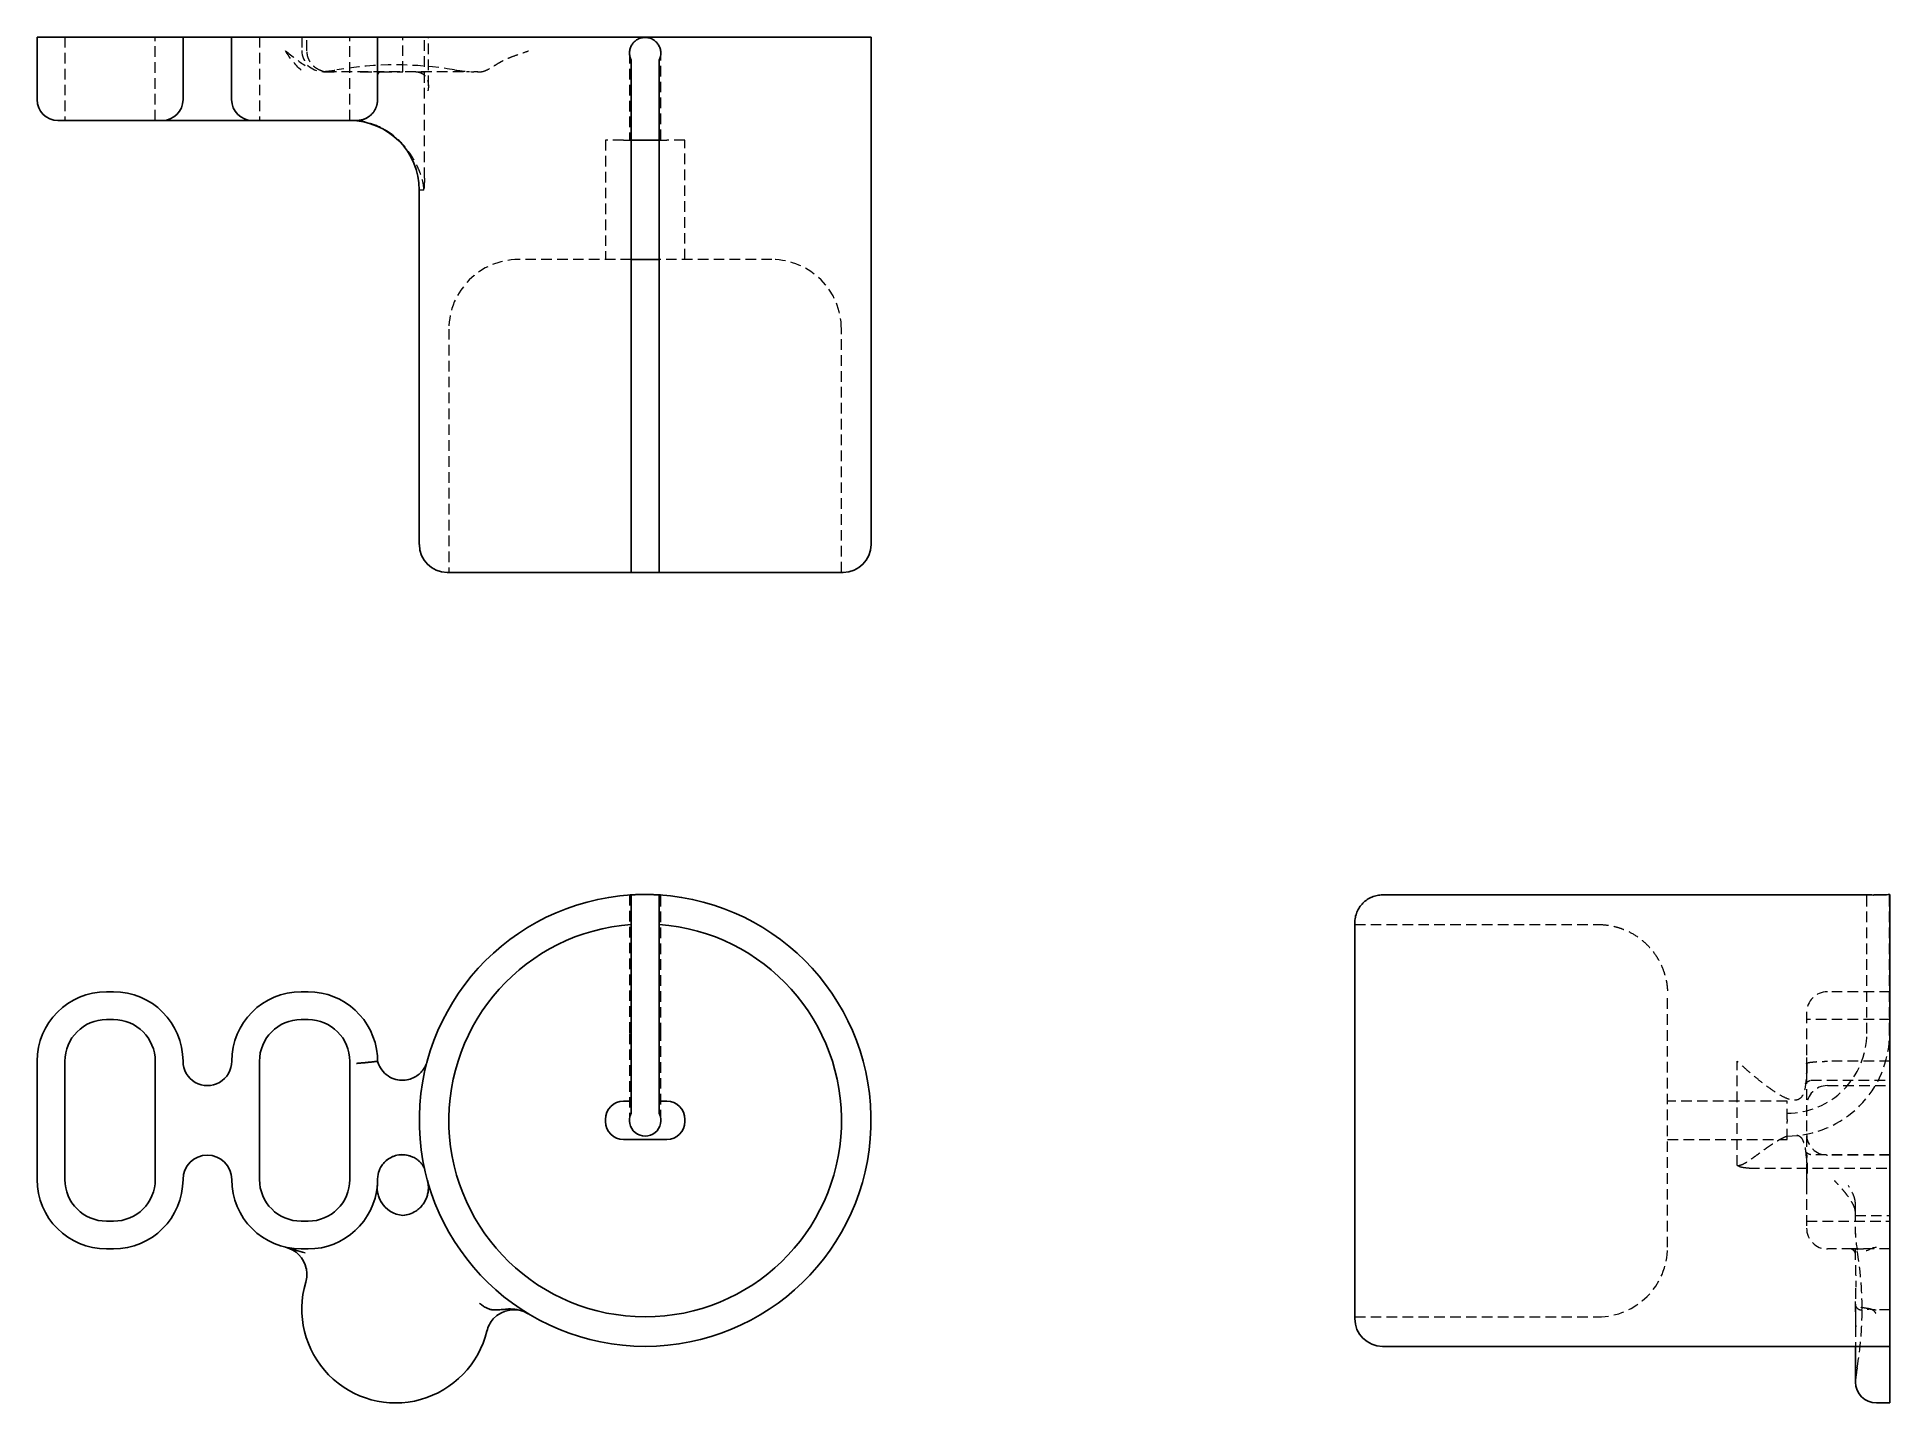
# Model space of a CAD drawing. Header units: millimetres. Extents: x 33 to 255, y 26 to 190.
import ezdxf

# ---------------------------------------------------------------- set-up
doc = ezdxf.new("R2010")
doc.units = ezdxf.units.MM
doc.linetypes.add('HIDDEN', pattern=[1.905, 1.27, -0.635])

msp = doc.modelspace()

# ---------------------------------------------------------------- linework, layer by layer
at = {"color": 7, "linetype": 'Continuous', "lineweight": 25}
for p, q in [((33, 190.18), (33, 182.68)), ((33, 190.18), (41.33, 190.18)), ((42.17, 190.18), (41.33, 190.18)), ((42.17, 190.18), (50.5, 190.18)), ((50.5, 190.18), (50.5, 182.68)), ((56.33, 190.18), (50.5, 190.18)), ((56.33, 190.18), (56.33, 182.68)), ((56.33, 190.18), (64.67, 190.18)), ((65.5, 190.18), (64.67, 190.18)), ((65.5, 190.18), (73.83, 190.18)), ((73.83, 190.18), (73.83, 182.68)), ((79.78, 190.18), (73.83, 190.18)), ((133, 190.18), (79.78, 190.18)), ((133, 129.34), (133, 190.18)), ((104.25, 129.34), (104.25, 187.4)), ((107.58, 187.4), (107.58, 129.34)), ((35.5, 180.18), (41.33, 180.18)), ((41.33, 180.18), (42.17, 180.18)), ((42.17, 180.18), (48, 180.18)), ((48, 180.18), (58.83, 180.18)), ((58.83, 180.18), (64.67, 180.18)), ((64.67, 180.18), (65.5, 180.18)), ((65.5, 180.18), (71.31, 180.18)), ((104.25, 177.84), (107.58, 177.84)), ((78.83, 171.84), (78.83, 129.34)), ((107.58, 163.51), (104.25, 163.51)), ((82.17, 126.01), (104.25, 126.01)), ((107.58, 126.01), (104.25, 126.01)), ((107.58, 126.01), (129.67, 126.01)), ((252.4, 87.35), (194.34, 87.35)), ((255.18, 87.41), (255.11, 87.41)), ((255.18, 33.24), (255.18, 87.41)), ((104.25, 83.8), (104.25, 84.01)), ((107.58, 84.01), (107.58, 83.8)), ((191.01, 84.01), (191.01, 36.57)), ((42.17, 75.74), (41.33, 75.74)), ((65.5, 75.74), (64.67, 75.74)), ((104.25, 62.61), (104.25, 75.44)), ((107.58, 75.44), (107.58, 62.61)), ((41.33, 72.41), (42.17, 72.41)), ((64.67, 72.41), (65.5, 72.41)), ((33, 67.41), (33, 53.24)), ((36.33, 53.24), (36.33, 67.41)), ((47.17, 67.41), (47.17, 53.24)), ((59.67, 53.24), (59.67, 67.41)), ((70.5, 67.41), (70.5, 60.32)), ((103.33, 62.61), (104.25, 62.61)), ((104.25, 61.18), (104.25, 62.61)), ((107.58, 62.61), (108.5, 62.61)), ((107.58, 62.61), (107.58, 61.18)), ((70.5, 60.32), (70.5, 53.24)), ((101.17, 60.2), (101.17, 60.45)), ((110.67, 60.45), (110.67, 60.2)), ((108.5, 58.03), (103.33, 58.03)), ((73.83, 53.24), (73.88, 53.63)), ((42.17, 48.24), (41.33, 48.24)), ((65.5, 48.24), (64.67, 48.24)), ((41.33, 44.91), (42.17, 44.91)), ((64.67, 44.91), (65.5, 44.91)), ((194.34, 33.24), (255.18, 33.24)), ((251.05, 33.24), (251.05, 28.96)), ((255.18, 33.24), (255.18, 26.46)), ((253.55, 26.46), (255.18, 26.46))]:
    msp.add_line(p, q, dxfattribs=at)
at = {"color": 7, "linetype": 'HIDDEN', "lineweight": 18}
for p, q in [((36.33, 190.18), (36.33, 180.18)), ((47.17, 180.18), (47.17, 190.18)), ((59.67, 190.18), (59.67, 180.18)), ((64.75, 190.18), (64.75, 188.55)), ((65.36, 188.53), (65.36, 190.18)), ((70.5, 180.18), (70.5, 190.18)), ((73.79, 190.18), (73.79, 185.34)), ((76.87, 186.01), (76.87, 190.18)), ((79.44, 173.28), (79.44, 190.18)), ((79.93, 184.32), (79.93, 190.18)), ((104.04, 188.26), (104.04, 177.84)), ((107.79, 177.84), (107.79, 188.26)), ((67.25, 186.05), (67.62, 186.05)), ((67.35, 186.01), (69.22, 186.01)), ((67.62, 186.05), (84.51, 186.05)), ((71.73, 186.01), (71.89, 186.01)), ((71.89, 186.01), (74.26, 186.01)), ((74.26, 186.01), (76.87, 186.01)), ((78.4, 186.01), (76.87, 186.01)), ((78.4, 186.01), (79.55, 186.01)), ((85.82, 186.01), (86.05, 186.01)), ((101.17, 177.84), (101.17, 163.51)), ((103.33, 177.84), (101.17, 177.84)), ((103.33, 177.84), (104.25, 177.84)), ((107.58, 177.84), (108.5, 177.84)), ((110.67, 177.84), (108.5, 177.84)), ((110.67, 163.51), (110.67, 177.84)), ((79.38, 171.84), (78.83, 171.84)), ((104.25, 163.51), (90.71, 163.51)), ((121.12, 163.51), (107.58, 163.51)), ((82.38, 155.18), (82.38, 126.01)), ((129.46, 126.01), (129.46, 155.18)), ((104.04, 87.34), (104.04, 70.74)), ((107.79, 70.74), (107.79, 87.34)), ((252.4, 70.74), (252.4, 87.35)), ((255.14, 70.74), (255.14, 87.41)), ((191.01, 83.8), (220.18, 83.8)), ((255.18, 75.74), (247.68, 75.74)), ((228.51, 45.11), (228.51, 75.44)), ((245.18, 73.24), (245.18, 67.87)), ((255.18, 72.41), (245.18, 72.41)), ((104.04, 70.74), (104.04, 60.32)), ((107.79, 60.32), (107.79, 70.74)), ((236.84, 54.9), (236.84, 67.41)), ((245.18, 67.87), (245.18, 60.32)), ((255.18, 67.41), (247.68, 67.41)), ((245.7, 65.13), (255.18, 65.13)), ((247.68, 64.49), (255.18, 64.49)), ((242.84, 62.61), (228.51, 62.61)), ((242.84, 60.45), (242.84, 62.61)), ((242.84, 60.45), (242.84, 60.2)), ((242.84, 58.03), (242.84, 60.2)), ((245.18, 60.32), (245.18, 52.77)), ((228.51, 58.03), (242.84, 58.03)), ((255.18, 56.21), (245.67, 56.21)), ((255.18, 56.16), (247.68, 56.16)), ((238.28, 54.6), (255.18, 54.6)), ((245.18, 52.77), (245.18, 47.41)), ((251.01, 50.54), (251.01, 49.45)), ((251.01, 49.45), (251.01, 46.91)), ((251.01, 48.92), (255.18, 48.92)), ((245.18, 48.24), (255.18, 48.24)), ((251.01, 46.91), (251.01, 46.67)), ((250.66, 44.91), (247.68, 44.91)), ((251.2, 44.91), (250.66, 44.91)), ((251.01, 44.86), (251.01, 44.97)), ((251.01, 44.86), (251.01, 43.08)), ((255.18, 44.91), (251.25, 44.91)), ((251.05, 40.21), (251.05, 35.66)), ((251.01, 38.61), (251.01, 38.41)), ((251.01, 38.41), (251.01, 38.2)), ((251.01, 38.2), (251.02, 37.9)), ((251.01, 37.92), (251.02, 37.66)), ((191.01, 36.78), (220.18, 36.78)), ((251.05, 35.66), (251.05, 33.24)), ((255.18, 37.63), (253.51, 37.63))]:
    msp.add_line(p, q, dxfattribs=at)
for centre, radius, start, end in [((67.25, 188.55), 2.5, 180, 270), ((76, 144.76), 42.08, 80.3382, 99.6618), ((66.14, 202.68), 16.67, 274.4944, 279.6618), ((85.86, 202.68), 16.67, 260.3382, 268.3401), ((90.71, 155.18), 8.33, 90, 180), ((121.12, 155.18), 8.33, 0, 90), ((247.68, 73.24), 2.5, 90, 180), ((242.84, 70.74), 9.56, 270, 0), ((242.84, 70.74), 12.29, 270, 0), ((247.68, 61.99), 2.5, 90, 180), ((247.68, 58.66), 2.5, 180, 270), ((247.68, 47.41), 2.5, 180, 270), ((267.68, 47.57), 16.67, 180, 189.6618), ((220.18, 45.11), 8.33, 270, 0), ((209.76, 37.71), 42.08, 0, 9.6618), ((209.76, 37.71), 42.08, 350.3382, 0), ((253.51, 40.13), 2.5, 256.1212, 270), ((253.55, 28.96), 2.5, 175.5056, 180), ((267.68, 27.85), 16.67, 170.3382, 175.5056)]:
    msp.add_arc(centre, radius, start, end, dxfattribs=at)
at = {"color": 7, "linetype": 'Continuous', "lineweight": 25}
for centre, radius, start, end in [((35.5, 182.68), 2.5, 180, 270), ((48, 182.68), 2.5, 270, 0), ((58.83, 182.68), 2.5, 180, 270), ((70.5, 171.84), 8.33, 0, 90), ((82.17, 129.34), 3.33, 180, 270), ((129.67, 129.34), 3.33, 270, 0), ((105.92, 60.32), 27.08, 93.5281, 86.4719), ((105.92, 60.32), 23.54, 94.0597, 85.9403), ((41.33, 67.41), 8.33, 90, 180), ((42.17, 67.41), 8.33, 360, 90), ((64.67, 67.41), 8.33, 90, 180), ((65.5, 67.41), 8.33, 4.6064, 90), ((41.33, 67.41), 5, 90, 180), ((42.17, 67.41), 5, 0, 90), ((64.67, 67.41), 5, 90, 180), ((65.5, 67.41), 5, 0, 90), ((53.42, 67.41), 2.92, 180, 0.0001), ((103.33, 60.45), 2.17, 90, 180), ((108.5, 60.45), 2.17, 0, 90), ((103.33, 60.2), 2.17, 180, 270), ((105.92, 60.32), 1.88, 152.734, 27.266), ((108.5, 60.2), 2.17, 270, 0), ((53.42, 53.24), 2.92, 0, 180), ((41.33, 53.24), 8.33, 180, 270), ((41.33, 53.24), 5, 180, 270), ((42.17, 53.24), 5, 270, 0), ((42.17, 53.24), 8.33, 270, 0), ((64.67, 53.24), 8.33, 180, 270), ((64.67, 53.24), 5, 180, 270), ((65.5, 53.24), 5, 270, 0), ((65.5, 53.24), 8.33, 270, 355.3936), ((77.12, 52.25), 3.33, 210.7828, 265.5914), ((76.59, 52.25), 3.33, 274.7547, 302.9386), ((62.03, 41.87), 3.33, 11.9246, 76.9296), ((76, 37.71), 11.25, 163.3951, 346.4573), ((90.18, 34.29), 3.33, 58.8469, 137.9279), ((194.34, 36.57), 3.33, 180, 270), ((253.55, 28.96), 2.5, 180, 270)]:
    msp.add_arc(centre, radius, start, end, dxfattribs=at)
for points, knots in [([(104.25, 187.4), (104.18, 187.55), (104.12, 187.7), (104.05, 188.01), (104.04, 188.17), (104.05, 188.49), (104.07, 188.65), (104.17, 188.95), (104.23, 189.1), (104.4, 189.37), (104.5, 189.5), (104.73, 189.72), (104.86, 189.82), (105.14, 189.97), (105.29, 190.03), (105.6, 190.12), (105.76, 190.14), (106.08, 190.14), (106.24, 190.12), (106.55, 190.03), (106.7, 189.97), (106.97, 189.82), (107.1, 189.72), (107.33, 189.5), (107.43, 189.37), (107.6, 189.1), (107.67, 188.95), (107.76, 188.65), (107.78, 188.49), (107.8, 188.01), (107.73, 187.69), (107.58, 187.4)], [0, 0, 0, 0, 0.0625, 0.0625, 0.125, 0.125, 0.1875, 0.1875, 0.25, 0.25, 0.3125, 0.3125, 0.375, 0.375, 0.4375, 0.4375, 0.5, 0.5, 0.5625, 0.5625, 0.625, 0.625, 0.6875, 0.6875, 0.75, 0.75, 0.8125, 0.8125, 0.875, 0.875, 1, 1, 1, 1]), ([(71.29, 180.18), (71.34, 180.18), (71.44, 180.18), (71.59, 180.19), (71.74, 180.21), (71.88, 180.24), (72.02, 180.27), (72.16, 180.32), (72.3, 180.37), (72.43, 180.43), (72.56, 180.5), (72.68, 180.57), (72.79, 180.65), (72.9, 180.73), (73.01, 180.82), (73.11, 180.92), (73.2, 181.02), (73.29, 181.12), (73.37, 181.23), (73.44, 181.34), (73.51, 181.45), (73.57, 181.57), (73.63, 181.69), (73.67, 181.81), (73.72, 181.93), (73.75, 182.05), (73.78, 182.18), (73.8, 182.3), (73.82, 182.43), (73.83, 182.55), (73.83, 182.63), (73.83, 182.67)], [0, 0, 0, 0, 0.037984, 0.075741, 0.113271, 0.150566, 0.187618, 0.224415, 0.260948, 0.297206, 0.333182, 0.368874, 0.404282, 0.439412, 0.474279, 0.508901, 0.543287, 0.577444, 0.611374, 0.645075, 0.678545, 0.711779, 0.744772, 0.777522, 0.810024, 0.84228, 0.874289, 0.906056, 0.937589, 0.968898, 1, 1, 1, 1]), ([(104.25, 126.01), (104.25, 126.01), (104.25, 126.03), (104.25, 126.12), (104.25, 126.18), (104.25, 126.35), (104.25, 126.45), (104.25, 126.69), (104.25, 126.83), (104.25, 127.14), (104.25, 127.31), (104.25, 127.67), (104.25, 127.86), (104.25, 128.27), (104.25, 128.48), (104.25, 128.91), (104.25, 129.12), (104.25, 129.34)], [0, 0, 0, 0, 0.125, 0.125, 0.25, 0.25, 0.375, 0.375, 0.5, 0.5, 0.625, 0.625, 0.75, 0.75, 0.875, 0.875, 1, 1, 1, 1]), ([(107.58, 129.34), (107.58, 129.12), (107.58, 128.91), (107.58, 128.48), (107.58, 128.27), (107.58, 127.87), (107.58, 127.67), (107.58, 127.31), (107.58, 127.14), (107.58, 126.83), (107.58, 126.7), (107.58, 126.45), (107.58, 126.35), (107.58, 126.18), (107.58, 126.12), (107.58, 126.03), (107.58, 126.01), (107.58, 126.01)], [0, 0, 0, 0, 0.125, 0.125, 0.25, 0.25, 0.375, 0.375, 0.5, 0.5, 0.625, 0.625, 0.75, 0.75, 0.875, 0.875, 1, 1, 1, 1]), ([(104.04, 87.34), (104.06, 87.34), (104.1, 87.34), (104.43, 87.37), (104.9, 87.39), (105.5, 87.4), (106.14, 87.41), (106.75, 87.39), (107.27, 87.37), (107.63, 87.35), (107.8, 87.34), (107.78, 87.34), (107.77, 87.34)], [0, 0, 0, 0, 0.107221, 0.214436, 0.321812, 0.429294, 0.536601, 0.643726, 0.750944, 0.858387, 0.965835, 1, 1, 1, 1]), ([(104.25, 84.01), (104.25, 84.23), (104.25, 84.45), (104.25, 84.88), (104.25, 85.09), (104.25, 85.49), (104.25, 85.68), (104.25, 86.05), (104.25, 86.22), (104.25, 86.53), (104.25, 86.67), (104.25, 86.91), (104.25, 87.01), (104.25, 87.18), (104.25, 87.25), (104.25, 87.33), (104.25, 87.35), (104.25, 87.35)], [0, 0, 0, 0, 0.125, 0.125, 0.25, 0.25, 0.375, 0.375, 0.5, 0.5, 0.625, 0.625, 0.75, 0.75, 0.875, 0.875, 1, 1, 1, 1]), ([(107.58, 87.35), (107.58, 87.35), (107.58, 87.33), (107.58, 87.25), (107.58, 87.18), (107.58, 87.02), (107.58, 86.91), (107.58, 86.67), (107.58, 86.53), (107.58, 86.22), (107.58, 86.05), (107.58, 85.69), (107.58, 85.49), (107.58, 85.09), (107.58, 84.88), (107.58, 84.45), (107.58, 84.23), (107.58, 84.01)], [0, 0, 0, 0, 0.125, 0.125, 0.25, 0.25, 0.375, 0.375, 0.5, 0.5, 0.625, 0.625, 0.75, 0.75, 0.875, 0.875, 1, 1, 1, 1]), ([(194.34, 87.35), (194.12, 87.35), (193.91, 87.33), (193.48, 87.25), (193.27, 87.18), (192.87, 87.02), (192.67, 86.91), (192.31, 86.67), (192.14, 86.53), (191.83, 86.22), (191.7, 86.05), (191.45, 85.69), (191.35, 85.49), (191.18, 85.09), (191.12, 84.88), (191.03, 84.45), (191.01, 84.23), (191.01, 84.01)], [0, 0, 0, 0, 0.125, 0.125, 0.25, 0.25, 0.375, 0.375, 0.5, 0.5, 0.625, 0.625, 0.75, 0.75, 0.875, 0.875, 1, 1, 1, 1]), ([(255.11, 87.4), (255.12, 87.4), (255.14, 87.41), (254.97, 87.39), (254.61, 87.37), (254.08, 87.35), (253.47, 87.34), (252.88, 87.34), (252.54, 87.35), (252.4, 87.35)], [0, 0, 0, 0, 0.056315, 0.22066, 0.38515, 0.549983, 0.714825, 0.879324, 1, 1, 1, 1]), ([(104.25, 75.44), (104.25, 75.99), (104.25, 76.53), (104.25, 77.33), (104.25, 77.6), (104.25, 78.12), (104.25, 78.38), (104.25, 79.14), (104.25, 79.62), (104.25, 80.53), (104.25, 80.96), (104.25, 81.73), (104.25, 82.08), (104.25, 82.54), (104.25, 82.68), (104.25, 82.94), (104.25, 83.18), (104.25, 83.36), (104.25, 83.52), (104.25, 83.59), (104.25, 83.75), (104.25, 83.8), (104.25, 83.8)], [0, 0, 0, 0, 0.125, 0.125, 0.1875, 0.1875, 0.25, 0.25, 0.375, 0.375, 0.5, 0.5, 0.625, 0.625, 0.6875, 0.6875, 0.75, 0.8125, 0.8125, 0.875, 0.875, 1, 1, 1, 1]), ([(107.58, 83.8), (107.58, 83.8), (107.58, 83.75), (107.58, 83.59), (107.58, 83.52), (107.58, 83.37), (107.58, 83.27), (107.58, 82.96), (107.58, 82.7), (107.58, 82.09), (107.58, 81.74), (107.58, 80.97), (107.58, 80.55), (107.58, 79.86), (107.58, 79.62), (107.58, 79.14), (107.58, 78.65), (107.58, 78.14), (107.58, 77.61), (107.58, 77.34), (107.58, 76.54), (107.58, 75.99), (107.58, 75.44)], [0, 0, 0, 0, 0.125, 0.125, 0.1875, 0.1875, 0.25, 0.25, 0.375, 0.375, 0.5, 0.5, 0.625, 0.625, 0.6875, 0.6875, 0.75, 0.8125, 0.8125, 0.875, 0.875, 1, 1, 1, 1]), ([(71.29, 67.16), (71.34, 67.16), (71.44, 67.17), (71.59, 67.18), (71.74, 67.19), (71.88, 67.21), (72.02, 67.22), (72.16, 67.23), (72.3, 67.24), (72.43, 67.25), (72.56, 67.27), (72.68, 67.28), (72.79, 67.29), (72.9, 67.3), (73.01, 67.31), (73.11, 67.32), (73.2, 67.33), (73.29, 67.34), (73.37, 67.35), (73.44, 67.36), (73.51, 67.37), (73.57, 67.38), (73.63, 67.38), (73.67, 67.39), (73.72, 67.39), (73.75, 67.4), (73.78, 67.4), (73.8, 67.4), (73.82, 67.41), (73.83, 67.41), (73.83, 67.41), (73.83, 67.41)], [0, 0, 0, 0, 0.037984, 0.075741, 0.113271, 0.150566, 0.187618, 0.224415, 0.260948, 0.297206, 0.333182, 0.368874, 0.404282, 0.439412, 0.474279, 0.508901, 0.543287, 0.577444, 0.611374, 0.645075, 0.678545, 0.711779, 0.744772, 0.777522, 0.810024, 0.84228, 0.874289, 0.906056, 0.937589, 0.968898, 1, 1, 1, 1]), ([(79.78, 67.41), (79.78, 67.4), (79.78, 67.4), (79.72, 67.21), (79.58, 66.84), (79.27, 66.33), (78.83, 65.87), (78.27, 65.47), (77.57, 65.19), (76.72, 65.09), (75.77, 65.25), (74.84, 65.76), (74.17, 66.53), (73.91, 67.13), (73.83, 67.41)], [-0.001363, -0.001363, -0.001363, -0.001363, 0, 0, 0.234349, 0.468697, 0.703046, 0.937394, 1.171743, 1.406092, 1.64044, 1.874789, 2.109137, 2.294567, 2.294567, 2.294567, 2.294567]), ([(73.85, 53.58), (73.92, 53.9), (74.02, 54.42), (74.42, 55.07), (74.88, 55.55), (75.49, 55.95), (76.22, 56.19), (77.02, 56.25), (77.47, 56.13), (77.72, 56.07)], [0, 0, 0, 0, 0.155473, 0.248736, 0.353485, 0.473594, 0.616968, 0.791118, 1, 1, 1, 1]), ([(77.66, 56.07), (77.8, 56.03), (78.16, 55.91), (78.54, 55.66), (78.87, 55.39), (79.12, 55.12), (79.31, 54.84), (79.4, 54.68), (79.44, 54.6)], [0, 0, 0, 0, 0.143236, 0.362542, 0.517342, 0.675432, 0.854644, 1, 1, 1, 1]), ([(74.26, 50.54), (74.16, 50.71), (74.08, 50.87), (73.95, 51.21), (73.9, 51.38), (73.79, 51.88), (73.78, 52.21), (73.8, 52.53)], [0, 0, 0, 0, 0.25, 0.25, 0.5, 0.5, 1, 1, 1, 1]), ([(78.4, 49.45), (78.58, 49.56), (78.74, 49.69), (79.04, 49.97), (79.17, 50.13), (79.4, 50.44), (79.5, 50.6), (79.66, 50.92), (79.72, 51.09), (79.82, 51.41), (79.86, 51.57), (79.91, 51.9), (79.92, 52.05), (79.93, 52.37), (79.92, 52.52), (79.88, 52.83), (79.85, 52.98), (79.81, 53.13)], [0, 0, 0, 0, 0.125, 0.125, 0.25, 0.25, 0.375, 0.375, 0.5, 0.5, 0.625, 0.625, 0.75, 0.75, 0.875, 0.875, 1, 1, 1, 1]), ([(62.78, 45.12), (62.78, 45.12), (62.79, 45.12), (63.61, 44.93), (64.38, 44.63), (65.13, 44.46)], [-0.0008065, -0.0008065, -0.0008065, -0.0008065, 0, 0, 0.3730785, 0.3730785, 0.3730785, 0.3730785]), ([(86.05, 38.41), (86.15, 38.32), (86.37, 38.15), (86.71, 37.93), (87.06, 37.76), (87.44, 37.64), (87.86, 37.59), (88.26, 37.6), (88.64, 37.64), (88.97, 37.67), (89.35, 37.71), (89.92, 37.73), (90.79, 37.65), (91.55, 37.36), (91.9, 37.15), (91.9, 37.15), (91.91, 37.14)], [-0.9714861, -0.9714861, -0.9714861, -0.9714861, -0.8744466, -0.7774071, -0.6803676, -0.5833281, -0.4862886, -0.3892491, -0.3407294, -0.2922096, -0.2436899, -0.1951701, -0.0981306, -0.0010911, -0.0010911, 0, 0, 0, 0])]:
    msp.add_open_spline(points, degree=3, knots=knots, dxfattribs=at)
at = {"color": 7, "linetype": 'HIDDEN', "lineweight": 18}
for points, knots in [([(64.67, 186.2), (63.93, 186.84), (63.34, 187.68), (62.78, 188.51), (62.78, 188.51), (62.78, 188.51)], [-0.0008065, -0.0008065, -0.0008065, -0.0008065, 0.3722719, 0.3722719, 0.3730785, 0.3730785, 0.3730785, 0.3730785]), ([(62.78, 188.51), (62.78, 188.51), (62.79, 188.51), (63.61, 187.89), (64.38, 187.26), (65.13, 186.78)], [-0.0008065, -0.0008065, -0.0008065, -0.0008065, 0, 0, 0.3730785, 0.3730785, 0.3730785, 0.3730785]), ([(67.24, 186.09), (67.18, 186.1), (67.08, 186.13), (66.82, 186.24), (66.52, 186.4), (66.2, 186.64), (65.88, 186.98), (65.61, 187.41), (65.41, 187.94), (65.38, 188.33), (65.36, 188.53)], [0, 0, 0, 0, 0.103988, 0.209772, 0.319864, 0.436378, 0.561367, 0.696445, 0.842448, 1, 1, 1, 1]), ([(86.05, 186.01), (86.15, 186.01), (86.37, 186.03), (86.71, 186.13), (87.06, 186.29), (87.44, 186.51), (87.86, 186.77), (88.26, 187.02), (88.64, 187.24), (88.97, 187.41), (89.35, 187.58), (89.92, 187.82), (90.79, 188.13), (91.55, 188.38), (91.9, 188.51), (91.9, 188.51), (91.91, 188.51)], [-0.9714861, -0.9714861, -0.9714861, -0.9714861, -0.8744466, -0.7774071, -0.6803676, -0.5833281, -0.4862886, -0.3892491, -0.3407294, -0.2922096, -0.2436899, -0.1951701, -0.0981306, -0.0010911, -0.0010911, 0, 0, 0, 0]), ([(67.2, 186.1), (67.24, 186.09), (67.37, 186.05), (67.52, 186.06), (67.62, 186.07)], [0, 0, 0, 0, 0.273295, 1, 1, 1, 1]), ([(74.26, 186.01), (74.16, 186.01), (74.08, 185.98), (73.95, 185.87), (73.9, 185.8), (73.79, 185.56), (73.78, 185.37), (73.8, 185.18)], [0, 0, 0, 0, 0.25, 0.25, 0.5, 0.5, 1, 1, 1, 1]), ([(78.4, 186.01), (78.58, 186.01), (78.74, 185.99), (79.04, 185.89), (79.17, 185.83), (79.4, 185.66), (79.5, 185.57), (79.66, 185.36), (79.72, 185.25), (79.82, 185.01), (79.86, 184.88), (79.91, 184.62), (79.92, 184.48), (79.93, 184.21), (79.92, 184.07), (79.88, 183.79), (79.85, 183.65), (79.81, 183.51)], [0, 0, 0, 0, 0.125, 0.125, 0.25, 0.25, 0.375, 0.375, 0.5, 0.5, 0.625, 0.625, 0.75, 0.75, 0.875, 0.875, 1, 1, 1, 1]), ([(84.5, 186.05), (84.53, 186.05), (84.58, 186.05), (84.77, 186.04), (84.86, 186.04)], [0, 0, 0, 0, 0.50737, 1, 1, 1, 1]), ([(79.38, 171.84), (79.38, 172.21), (79.26, 172.92), (78.85, 174.2), (78.11, 175.73), (76.86, 177.43), (75.17, 178.89), (73.17, 179.85), (71.59, 180.17), (71.26, 180.18), (71.31, 180.18)], [0.325236, 0.325236, 0.325236, 0.325236, 0.497464, 0.669692, 1.014149, 1.358605, 1.703061, 2.047517, 2.391973, 2.73643, 2.73643, 2.73643, 2.73643]), ([(79.44, 173.28), (79.44, 173.27), (79.45, 173.25), (79.44, 173.2), (79.44, 173.14), (79.44, 173.05), (79.44, 172.95), (79.44, 172.76), (79.43, 172.54), (79.42, 172.31), (79.41, 172.15), (79.4, 171.99), (79.39, 171.89), (79.38, 171.84)], [0, 0, 0, 0, 0.016055, 0.046744, 0.091938, 0.151306, 0.222648, 0.292075, 0.545741, 0.65592, 0.774014, 0.88968, 1, 1, 1, 1]), ([(220.18, 83.8), (220.73, 83.8), (221.27, 83.75), (222.07, 83.59), (222.34, 83.52), (222.86, 83.37), (223.12, 83.27), (223.88, 82.96), (224.36, 82.7), (225.26, 82.09), (225.69, 81.74), (226.46, 80.97), (226.8, 80.55), (227.26, 79.86), (227.4, 79.62), (227.66, 79.14), (227.89, 78.65), (228.07, 78.14), (228.23, 77.61), (228.3, 77.34), (228.46, 76.54), (228.51, 75.99), (228.51, 75.44)], [0, 0, 0, 0, 0.125, 0.125, 0.1875, 0.1875, 0.25, 0.25, 0.375, 0.375, 0.5, 0.5, 0.625, 0.625, 0.6875, 0.6875, 0.75, 0.8125, 0.8125, 0.875, 0.875, 1, 1, 1, 1]), ([(245.18, 67.16), (245.17, 66.53), (245.15, 65.3), (244.98, 63.84), (244.54, 62.94), (243.8, 62.66), (242.85, 62.89), (241.76, 63.47), (240.59, 64.28), (239.36, 65.23), (238.12, 66.28), (237.27, 67.02), (236.85, 67.4), (236.85, 67.4), (236.84, 67.41)], [-0.001363, -0.001363, -0.001363, -0.001363, 0.232985, 0.467334, 0.701682, 0.936031, 1.17038, 1.404728, 1.639077, 1.873425, 2.107774, 2.342123, 2.342123, 2.343486, 2.343486, 2.343486, 2.343486]), ([(245.22, 67.25), (245.22, 67), (245.23, 66.53), (245.21, 65.93), (245.18, 65.48), (245.14, 65.15), (245.11, 64.94), (245.07, 64.82), (245.06, 64.76), (245.06, 64.76), (245.18, 64.89), (245.38, 65.02), (245.61, 65.12), (245.68, 65.13), (245.71, 65.13)], [0, 0, 0, 0, 0.122908, 0.2287, 0.318257, 0.39336, 0.456093, 0.508462, 0.552423, 0.589779, 0.666362, 0.771113, 0.875519, 1, 1, 1, 1]), ([(245.18, 67.16), (245.18, 67.16), (245.18, 67.17), (245.19, 67.18), (245.21, 67.19), (245.24, 67.21), (245.27, 67.22), (245.32, 67.23), (245.37, 67.24), (245.43, 67.25), (245.5, 67.27), (245.57, 67.28), (245.65, 67.29), (245.73, 67.3), (245.82, 67.31), (245.92, 67.32), (246.02, 67.33), (246.12, 67.34), (246.23, 67.35), (246.34, 67.36), (246.45, 67.37), (246.57, 67.38), (246.69, 67.38), (246.81, 67.39), (246.93, 67.39), (247.05, 67.4), (247.18, 67.4), (247.3, 67.4), (247.43, 67.41), (247.55, 67.41), (247.63, 67.41), (247.67, 67.41)], [0, 0, 0, 0, 0.037984, 0.075741, 0.113271, 0.150566, 0.187618, 0.224415, 0.260948, 0.297206, 0.333182, 0.368874, 0.404282, 0.439412, 0.474279, 0.508901, 0.543287, 0.577444, 0.611374, 0.645075, 0.678545, 0.711779, 0.744772, 0.777522, 0.810024, 0.84228, 0.874289, 0.906056, 0.937589, 0.968898, 1, 1, 1, 1]), ([(236.84, 54.9), (236.99, 54.92), (237.32, 54.96), (237.71, 55.15), (238.05, 55.36), (238.34, 55.54), (238.72, 55.81), (239.2, 56.16), (239.74, 56.55), (240.28, 56.95), (240.8, 57.31), (241.31, 57.65), (241.8, 57.95), (242.27, 58.2), (242.66, 58.39), (242.86, 58.45), (242.92, 58.47)], [0, 0, 0, 0, 0.055504, 0.125256, 0.165104, 0.20955, 0.258671, 0.348673, 0.443002, 0.528138, 0.623044, 0.710692, 0.791191, 0.880537, 0.964478, 1, 1, 1, 1]), ([(244.02, 58.56), (244.09, 58.54), (244.25, 58.51), (244.44, 58.35), (244.69, 58.07), (244.91, 57.53), (245.07, 56.67), (245.15, 55.63), (245.17, 54.46), (245.18, 53.65), (245.18, 53.23)], [0, 0, 0, 0, 0.0563193, 0.1266087, 0.1967071, 0.3407353, 0.4946657, 0.6571276, 0.8257151, 1, 1, 1, 1]), ([(73.88, 53.63), (73.89, 53.74), (73.92, 54.03), (74.05, 54.38), (74.2, 54.67), (74.31, 54.86), (74.51, 55.14), (74.77, 55.42), (75.08, 55.66), (75.43, 55.88), (75.89, 56.08), (76.44, 56.2), (77, 56.22), (77.41, 56.17), (77.61, 56.09), (77.66, 56.07)], [0, 0, 0, 0, 0.051044, 0.132272, 0.16787, 0.202243, 0.235436, 0.328319, 0.379383, 0.431473, 0.540169, 0.657519, 0.785831, 0.951208, 1, 1, 1, 1]), ([(245.68, 56.21), (245.65, 56.21), (245.62, 56.22), (245.46, 56.27), (245.31, 56.35), (245.19, 56.43), (245.12, 56.49), (245.12, 56.49), (245.15, 56.4), (245.19, 56.2), (245.22, 55.93), (245.25, 55.52), (245.26, 54.94), (245.25, 54.17), (245.23, 53.56), (245.22, 53.23)], [0, 0, 0, 0, 0.097097, 0.176012, 0.237857, 0.298698, 0.321017, 0.349488, 0.429899, 0.484801, 0.552033, 0.634403, 0.735116, 0.856538, 1, 1, 1, 1]), ([(238.28, 54.6), (238.27, 54.6), (238.25, 54.6), (238.2, 54.6), (238.14, 54.61), (238.05, 54.61), (237.95, 54.61), (237.76, 54.63), (237.54, 54.66), (237.31, 54.71), (237.15, 54.76), (236.99, 54.82), (236.89, 54.87), (236.84, 54.9)], [0, 0, 0, 0, 0.016055, 0.046744, 0.091938, 0.151306, 0.222648, 0.292075, 0.545741, 0.65592, 0.774014, 0.88968, 1, 1, 1, 1]), ([(251.01, 49.45), (251.01, 49.56), (250.99, 49.69), (250.89, 49.97), (250.83, 50.13), (250.66, 50.44), (250.57, 50.6), (250.36, 50.92), (250.25, 51.09), (250.01, 51.41), (249.88, 51.57), (249.62, 51.9), (249.48, 52.05), (249.21, 52.37), (249.07, 52.52), (248.79, 52.83), (248.65, 52.98), (248.51, 53.13)], [0, 0, 0, 0, 0.125, 0.125, 0.25, 0.25, 0.375, 0.375, 0.5, 0.5, 0.625, 0.625, 0.75, 0.75, 0.875, 0.875, 1, 1, 1, 1]), ([(251.01, 50.54), (251.01, 50.71), (250.98, 50.87), (250.87, 51.21), (250.8, 51.38), (250.56, 51.88), (250.37, 52.21), (250.18, 52.53)], [0, 0, 0, 0, 0.25, 0.25, 0.5, 0.5, 1, 1, 1, 1]), ([(250.55, 44.91), (250.56, 44.91), (250.58, 44.91), (250.72, 44.85), (250.89, 44.68), (250.96, 44.51), (250.99, 44.42)], [0, 0, 0, 0, 0.263723, 0.514599, 0.757897, 1, 1, 1, 1]), ([(251.2, 44.91), (251.84, 44.91), (252.68, 44.99), (253.51, 45.12), (253.51, 45.12), (253.51, 45.12)], [-0.0008065, -0.0008065, -0.0008065, -0.0008065, 0.3722719, 0.3722719, 0.3730785, 0.3730785, 0.3730785, 0.3730785]), ([(253.51, 45.12), (253.51, 45.12), (253.51, 45.12), (252.89, 44.93), (252.26, 44.63), (251.78, 44.46)], [-0.0008065, -0.0008065, -0.0008065, -0.0008065, 0, 0, 0.3730785, 0.3730785, 0.3730785, 0.3730785]), ([(251.06, 42.98), (251.06, 42.52), (251.07, 41.63), (251.08, 40.75), (251.09, 40.32)], [0, 0, 0, 0, 0.518042, 1, 1, 1, 1]), ([(251.01, 38.41), (251.01, 38.32), (251.03, 38.15), (251.13, 37.93), (251.29, 37.76), (251.51, 37.64), (251.77, 37.59), (252.02, 37.6), (252.24, 37.64), (252.41, 37.67), (252.58, 37.71), (252.82, 37.73), (253.13, 37.65), (253.38, 37.36), (253.51, 37.15), (253.51, 37.15), (253.51, 37.14)], [-0.9714861, -0.9714861, -0.9714861, -0.9714861, -0.8744466, -0.7774071, -0.6803676, -0.5833281, -0.4862886, -0.3892491, -0.3407294, -0.2922096, -0.2436899, -0.1951701, -0.0981306, -0.0010911, -0.0010911, 0, 0, 0, 0]), ([(252.94, 37.69), (252.76, 37.73), (252.39, 37.79), (251.77, 37.89), (251.27, 38.03), (251.13, 38.08), (251.06, 38.1)], [0, 0, 0, 0, 0.240733, 0.480656, 0.726561, 1, 1, 1, 1]), ([(251.02, 37.66), (251.03, 37.36), (251.04, 36.7), (251.07, 35.96), (251.09, 35.56)], [0, 0, 0, 0, 0.460739, 1, 1, 1, 1])]:
    msp.add_open_spline(points, degree=3, knots=knots, dxfattribs=at)
for points in [[(85.85, 186.01), (85.68, 186.01), (85.53, 186.01), (85.38, 186.02)], [(245.18, 67.87), (245.18, 67.64), (245.18, 67.4), (245.18, 67.16)], [(247.67, 67.41), (247.67, 67.41), (247.68, 67.41), (247.68, 67.41)], [(245.18, 53.23), (245.18, 53.08), (245.18, 52.92), (245.18, 52.77)], [(250.66, 44.91), (250.81, 44.91), (250.99, 44.91), (251.2, 44.91)]]:
    msp.add_open_spline(points, degree=3, dxfattribs=at)
at = {"color": 7, "linetype": 'Continuous', "lineweight": 25}
for points in [[(73.83, 182.67), (73.83, 182.67), (73.83, 182.68), (73.83, 182.68)], [(71.31, 180.18), (71.32, 180.18), (71.31, 180.18), (71.29, 180.18)], [(73.83, 67.41), (73.83, 67.63), (73.82, 67.85), (73.81, 68.07)], [(73.81, 52.57), (73.82, 52.79), (73.83, 53.02), (73.83, 53.24)], [(65.29, 42.56), (65.4, 42.02), (65.38, 41.45), (65.22, 40.92)], [(86.94, 35.07), (87.07, 35.61), (87.34, 36.11), (87.71, 36.53)]]:
    msp.add_open_spline(points, degree=3, dxfattribs=at)

doc.saveas('drawing.dxf')
